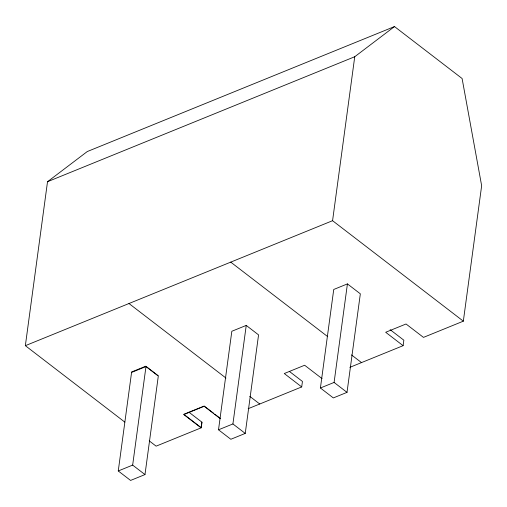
<?xml version="1.0" encoding="UTF-8"?>
<svg xmlns="http://www.w3.org/2000/svg" width="507" height="507" viewBox="0 0 507 507"><rect width="100%" height="100%" fill="white"/><g stroke="black" fill="none" stroke-linecap="round" stroke-linejoin="round"><path stroke-width="0.76" d="M124.83 422.116L25.35 345.679L47.519 181.715L87.274 151.549L394.497 26.567L462.099 78.509L481.65 185.727L463.335 321.172L423.478 337.389L406.037 323.992L385.675 332.275L403.109 345.673L403.851 340.203L390.149 329.677M118.258 470.965L131.579 372.43L145.978 366.567L158.311 376.042L144.983 474.577L130.584 480.433L118.258 470.965L132.657 465.103L144.983 474.577M132.657 465.103L145.978 366.567M149.235 440.868L156.118 446.154L201.095 427.857L201.868 422.135M218.511 429.803L231.832 331.267L246.237 325.412L258.564 334.886L245.242 433.415L230.843 439.277L218.511 429.803L232.916 423.947L245.242 433.415M232.916 423.947L246.237 325.412M248.183 408.699L301.703 386.93L302.445 381.454L289.37 371.403M25.35 345.679L332.573 220.697L354.742 56.733L394.497 26.567M320.411 388.001L333.739 289.472L347.422 283.901L360.338 293.826L347.01 392.361L333.327 397.925L320.411 388.001L334.094 382.436L347.01 392.361M334.094 382.436L347.422 283.901M47.519 181.715L354.742 56.733M131.389 372.056L145.794 366.193L158.121 375.668M349.817 367.353L403.109 345.673M332.573 220.697L463.335 321.172M230.736 262.125L327.712 336.642M351.49 354.906L361.504 362.6M322.072 378.64L304.637 365.243L284.269 373.532L301.703 386.93M128.974 303.522L225.951 378.038M249.729 396.309L259.736 404.003M213.536 413.205L204.194 406.031L183.826 414.314L201.26 427.712L202.001 422.236L188.927 412.191M214.778 414.162L220.387 418.465M220.228 418.624L204.163 406.272L183.794 414.561L201.095 427.857"/></g></svg>
